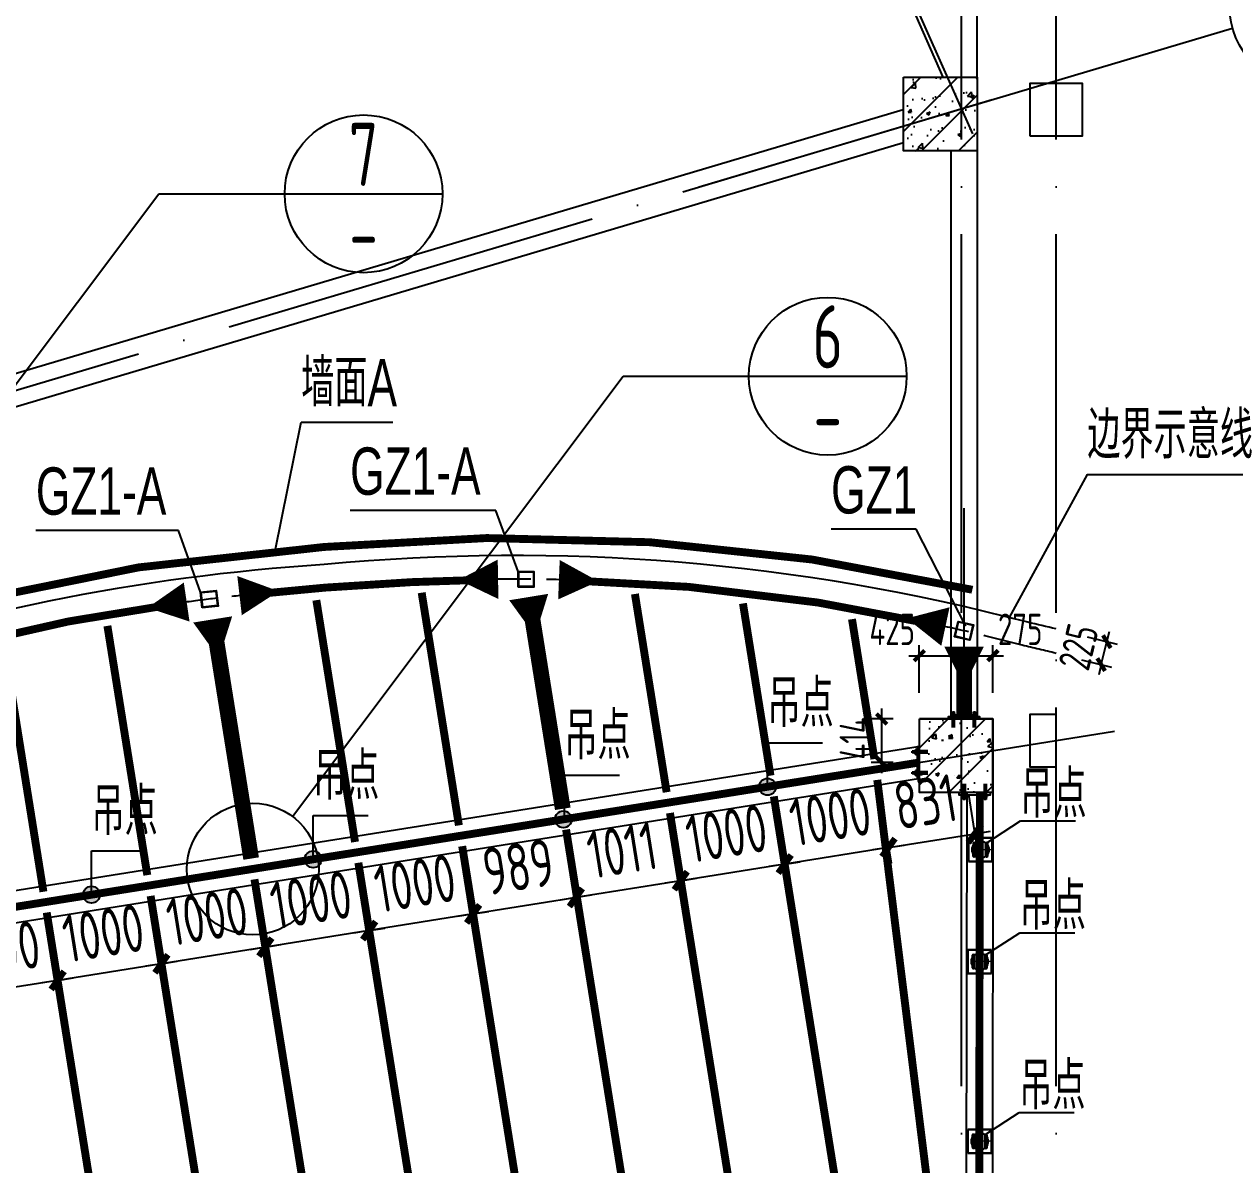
# Model space of a CAD drawing. Extents: x -803796 to -501762, y -1479216 to -846035.
# Drawn here: x -564683 to -553174, y -879300 to -868453 of the extents above; entities that cross this region are included whole.
import ezdxf
from ezdxf.enums import TextEntityAlignment as Align

# ---------------------------------------------------------------- set-up
doc = ezdxf.new("R2010")
doc.units = 0
doc.header["$LTSCALE"] = 1500
for name, pattern in [('5102-12$0$5102-12$0$5102-12$0$DASH', [0.35, 0.25, -0.1]), ('CENTER', [2, 1.25, -0.25, 0.25, -0.25]), ('DASH', [0.35, 0.25, -0.1]), ('XREF-GRID-04区$0$ACAD_ISO04W100', [30, 24, -3, 0, -3])]:
    doc.linetypes.add(name, pattern=pattern)
doc.layers.get('0').update_dxf_attribs({"linetype": 'CONTINUOUS'})
doc.layers.get('Defpoints').update_dxf_attribs({"linetype": 'CONTINUOUS'})
for name, color, linetype in [('A-COL', 1, 'CONTINUOUS'), ('AR-INT DECO', 140, 'CONTINUOUS'), ('C18', 4, 'CENTER'), ('COLU_TEXT', 7, 'CONTINUOUS'), ('COLUMN', 1, 'CONTINUOUS'), ('DIM', 3, 'CONTINUOUS'), ('HATCH', 254, 'CONTINUOUS'), ('L18', 6, 'CONTINUOUS'), ('L25', 7, 'CONTINUOUS'), ('P-WALL-ORIG', 6, 'CONTINUOUS'), ('STPM_RBEAM_SIG', 2, 'CONTINUOUS'), ('STPM_RBEAM_THICK', 3, 'CONTINUOUS'), ('STPM_SBEAM_THICK', 2, 'CONTINUOUS'), ('struc', 161, 'CONTINUOUS'), ('TEXT', 7, 'CONTINUOUS'), ('THIN', 7, 'CONTINUOUS'), ('XREF-GRID-04区$0$A-DOTE', 14, 'XREF-GRID-04区$0$ACAD_ISO04W100'), ('XREF-GRID-04区$0$AXIS', 3, 'CONTINUOUS')]:
    doc.layers.add(name, color=color, linetype=linetype)
doc.layers.add('点画线', color=1, linetype='CENTER', lineweight=13)
doc.layers.add('粗实线', color=7, linetype='CONTINUOUS', lineweight=30)
doc.styles.add('TSSD_Dimension', font='Tssdeng.shx', dxfattribs={"width": 0.7, "bigfont": 'hztxt.shx'})
doc.styles.add('TSSD_Label', font='tj03-romans1.shx', dxfattribs={"width": 0.7, "bigfont": 'hztxt.shx'})
doc.styles.add('TSSD_Num', font='tssdeng.shx', dxfattribs={"width": 0.7, "bigfont": 'hztxt.shx'})
doc.dimstyles.new('TSSD_100_100', dxfattribs={"dimtxt": 300, "dimasz": 100, "dimexe": 100, "dimexo": 250, "dimgap": 100, "dimtad": 1, "dimdec": 0, "dimzin": 0, "dimdsep": 46, "dimtxsty": 'TSSD_Dimension', "dimblk": 'ARCHTICK', "dimblk1": 'ARCHTICK', "dimblk2": 'ARCHTICK', "dimcen": 0, "dimdle": 100, "dimclrt": 7, "dimadec": 0, "dimazin": 0, "dimtfac": 1, "dimtdec": 0, "dimtix": 1, "dimtmove": 2, "dimatfit": 3, "dimfxl": 1, "dimtolj": 1, "dimtzin": 0, "dimarcsym": 0})
doc.dimstyles.new('TSSD_150_150', dxfattribs={"dimtxt": 450, "dimasz": 150, "dimexe": 150, "dimexo": 375, "dimgap": 150, "dimtad": 1, "dimdec": 0, "dimzin": 0, "dimdsep": 46, "dimtxsty": 'TSSD_Dimension', "dimblk": 'ARCHTICK', "dimblk1": 'ARCHTICK', "dimblk2": 'ARCHTICK', "dimcen": 0, "dimdle": 150, "dimclrt": 7, "dimadec": 0, "dimazin": 0, "dimtfac": 1, "dimtdec": 0, "dimtix": 1, "dimtmove": 2, "dimatfit": 3, "dimfxl": 1, "dimtolj": 1, "dimtzin": 0, "dimarcsym": 0})
pattern_1 = [(50, (-446704.6, -1040577.4), (358.6301, -31.37607), [37.5, -412.5]), (355, (-446704.6, -1040577.4), (-69.3757, 376.0961), [30, -330]), (100.4514, (-446674.7, -1040580), (289.2547, 344.7198), [31.8701, -350.57106]), (46.1842, (-446704.6, -1040477.4), (533.6205, -82.7595), [56.25, -618.75]), (96.6356, (-446660.1, -1040484.3), (467.3314, 487.059), [47.8051, -525.8565]), (351.1842, (-446704.6, -1040477.4), (467.331, 487.0593), [45, -495]), (21, (-446654.6, -1040502.4), (298.45353, -201.30945), [37.5, -412.5]), (326, (-446654.6, -1040502.4), (121.65767, 362.575), [30, -330]), (71.4514, (-446629.7, -1040519.18), (420.1113, 161.26525), [31.8701, -350.57106]), (37.5, (-446704.59, -1040577.4), (6.07993, 166.44693), [0, -326, 0, -335, 0, -331.25]), (7.5, (-446704.59, -1040577.4), (131.53477, 197.20586), [0, -191, 0, -318.5, 0, -126.25]), (327.5, (-446816.09, -1040577.4), (266.91122, -11.27744), [0, -125, 0, -390, 0, -517.5]), (317.5, (-446866.09, -1040577.4), (291.59308, 50.0525), [0, -162.5, 0, -259, 0, -367.5]), (45, (-446704.59, -1040577.4), (-176.7767, 176.7767), [])]

# ---------------------------------------------------------------- blocks, each defined once
blk = doc.blocks.new('A$C47E14B26')
at = {"layer": '点画线'}
for p, q in [((358, 912), (358, -1338)), ((1483, -213), (-767, -213))]:
    blk.add_line(p, q, dxfattribs=at)
at = {"layer": '粗实线'}
for p, q in [((-767, 912), (1483, 912)), ((-767, 912), (-767, -1338)), ((-317, -813), (-317, 387)), ((-167, -813), (-167, 387)), ((883, -813), (883, 387)), ((1033, 387), (1033, -813)), ((1483, 912), (1483, -1338)), ((-767, -1338), (1483, -1338))]:
    blk.add_line(p, q, dxfattribs=at)
for centre, start, end in [((-242, 387), 0, 180), ((958, 387), 0, 180), ((-242, -813), 180, 0), ((958, -813), 180, 0)]:
    blk.add_arc(centre, 75, start, end, dxfattribs=at)
blk = doc.blocks.new('gdf')
h = blk.add_hatch(color=4)
edge = h.paths.add_edge_path()
edge.add_arc((75802667.5, 175120681), 80, 0, 360)
at = {"color": 4}
blk.add_circle((75802667.5, 175120681), 80, dxfattribs=at)
blk = doc.blocks.new('_ArchTick')
at = {"color": 0, "linetype": 'ByBlock', "const_width": 0.4}
blk.add_lwpolyline([(-0.5, -0.5), (0.5, 0.5)], dxfattribs=at)
blk = doc.blocks.new('*D29')
at = {"layer": 'Defpoints', "color": 0, "transparency": 16777216}
for p in [(-555764, -875409), (-556584, -875540), (-555645, -876151)]:
    blk.add_point(p, dxfattribs=at)
at = {"layer": 'DIM', "color": 0, "lineweight": -2, "transparency": 16777216}
for p, q in [((-555705, -875779), (-555622, -876300)), ((-556525, -875910), (-556442, -876431)), ((-556466, -876283), (-555645, -876151)), ((-555645, -876151), (-555497, -876128)), ((-556466, -876283), (-556614, -876306))]:
    blk.add_line(p, q, dxfattribs=at)
at = {"layer": 'DIM', "color": 0, "lineweight": -2, "transparency": 16777216, "xscale": 150, "yscale": 150, "zscale": 150}
for p, rotation in [((-555645, -876151), 189.0762450772786), ((-556466, -876283), 9.076245077278617)]:
    blk.add_blockref('_ArchTick', p, dxfattribs=dict(at, rotation=rotation))
at = {"layer": 'DIM', "color": 7, "transparency": 16777216, "insert": (-556115, -875847), "char_height": 450, "attachment_point": 5, "rotation": 9.0762, "style": 'TSSD_Dimension'}
blk.add_mtext('\\A1;831', dxfattribs=at)
blk = doc.blocks.new('*D30')
at = {"layer": 'Defpoints', "color": 0, "transparency": 16777216}
for p in [(-556584, -875540), (-557572, -875698), (-557453, -876440)]:
    blk.add_point(p, dxfattribs=at)
at = {"layer": 'DIM', "color": 0, "lineweight": -2, "transparency": 16777216}
for p, q in [((-556525, -875910), (-556442, -876431)), ((-557513, -876068), (-557429, -876589)), ((-556466, -876283), (-556317, -876259)), ((-556466, -876283), (-557453, -876440)), ((-557453, -876440), (-557601, -876464))]:
    blk.add_line(p, q, dxfattribs=at)
at = {"layer": 'DIM', "color": 0, "lineweight": -2, "transparency": 16777216, "xscale": 150, "yscale": 150, "zscale": 150}
for p, rotation in [((-556466, -876283), 189.0874643093754), ((-557453, -876440), 9.087464309375397)]:
    blk.add_blockref('_ArchTick', p, dxfattribs=dict(at, rotation=rotation))
at = {"layer": 'DIM', "color": 7, "transparency": 16777216, "insert": (-557019, -875991), "char_height": 450, "attachment_point": 5, "rotation": 9.0875, "style": 'TSSD_Dimension'}
blk.add_mtext('\\A1;1000', dxfattribs=at)
blk = doc.blocks.new('*D31')
at = {"layer": 'Defpoints', "color": 0, "transparency": 16777216}
for p in [(-557572, -875698), (-558559, -875856), (-558441, -876598)]:
    blk.add_point(p, dxfattribs=at)
at = {"layer": 'DIM', "color": 0, "lineweight": -2, "transparency": 16777216}
for p, q in [((-557513, -876068), (-557429, -876589)), ((-558500, -876226), (-558417, -876747)), ((-557453, -876440), (-558441, -876598)), ((-557453, -876440), (-557305, -876417)), ((-558441, -876598), (-558589, -876622))]:
    blk.add_line(p, q, dxfattribs=at)
at = {"layer": 'DIM', "color": 0, "lineweight": -2, "transparency": 16777216, "xscale": 150, "yscale": 150, "zscale": 150}
for p, rotation in [((-557453, -876440), 189.0874643103709), ((-558441, -876598), 9.087464310370908)]:
    blk.add_blockref('_ArchTick', p, dxfattribs=dict(at, rotation=rotation))
at = {"layer": 'DIM', "color": 7, "transparency": 16777216, "insert": (-558006, -876149), "char_height": 450, "attachment_point": 5, "rotation": 9.0875, "style": 'TSSD_Dimension'}
blk.add_mtext('\\A1;1000', dxfattribs=at)
blk = doc.blocks.new('*D32')
at = {"layer": 'Defpoints', "color": 0, "transparency": 16777216}
for p in [(-558559, -875856), (-559557, -876015), (-559438, -876758)]:
    blk.add_point(p, dxfattribs=at)
at = {"layer": 'DIM', "color": 0, "lineweight": -2, "transparency": 16777216}
for p, q in [((-558500, -876226), (-558417, -876747)), ((-559498, -876386), (-559415, -876906)), ((-558441, -876598), (-559438, -876758)), ((-558441, -876598), (-558292, -876575)), ((-559438, -876758), (-559586, -876782))]:
    blk.add_line(p, q, dxfattribs=at)
at = {"layer": 'DIM', "color": 0, "lineweight": -2, "transparency": 16777216, "xscale": 150, "yscale": 150, "zscale": 150}
for p, rotation in [((-558441, -876598), 189.0874643103709), ((-559438, -876758), 9.087464310370908)]:
    blk.add_blockref('_ArchTick', p, dxfattribs=dict(at, rotation=rotation))
at = {"layer": 'DIM', "color": 7, "transparency": 16777216, "insert": (-558999, -876308), "char_height": 450, "attachment_point": 5, "rotation": 9.0875, "style": 'TSSD_Dimension'}
blk.add_mtext('\\A1;1011', dxfattribs=at)
blk = doc.blocks.new('*D33')
at = {"layer": 'Defpoints', "color": 0, "transparency": 16777216}
for p in [(-559557, -876015), (-560534, -876171), (-560415, -876914)]:
    blk.add_point(p, dxfattribs=at)
at = {"layer": 'DIM', "color": 0, "lineweight": -2, "transparency": 16777216}
for p, q in [((-559498, -876386), (-559415, -876906)), ((-560475, -876542), (-560392, -877062)), ((-559290, -876734), (-560564, -876938))]:
    blk.add_line(p, q, dxfattribs=at)
at = {"layer": 'DIM', "color": 0, "lineweight": -2, "transparency": 16777216, "xscale": 150, "yscale": 150, "zscale": 150}
for p, rotation in [((-559438, -876758), 9.087464310370848), ((-560415, -876914), 189.0874643103709)]:
    blk.add_blockref('_ArchTick', p, dxfattribs=dict(at, rotation=rotation))
at = {"layer": 'DIM', "color": 7, "transparency": 16777216, "insert": (-559986, -876466), "char_height": 450, "attachment_point": 5, "rotation": 9.0875, "style": 'TSSD_Dimension'}
blk.add_mtext('\\A1;989', dxfattribs=at)
blk = doc.blocks.new('*D34')
at = {"layer": 'Defpoints', "color": 0, "transparency": 16777216}
for p in [(-560534, -876171), (-561522, -876329), (-561403, -877072)]:
    blk.add_point(p, dxfattribs=at)
at = {"layer": 'DIM', "color": 0, "lineweight": -2, "transparency": 16777216}
for p, q in [((-560475, -876542), (-560392, -877062)), ((-561462, -876700), (-561379, -877220)), ((-560415, -876914), (-561403, -877072)), ((-560415, -876914), (-560267, -876891)), ((-561403, -877072), (-561551, -877096))]:
    blk.add_line(p, q, dxfattribs=at)
at = {"layer": 'DIM', "color": 0, "lineweight": -2, "transparency": 16777216, "xscale": 150, "yscale": 150, "zscale": 150}
for p, rotation in [((-560415, -876914), 189.0874643103709), ((-561403, -877072), 9.087464310370908)]:
    blk.add_blockref('_ArchTick', p, dxfattribs=dict(at, rotation=rotation))
at = {"layer": 'DIM', "color": 7, "transparency": 16777216, "insert": (-560968, -876623), "char_height": 450, "attachment_point": 5, "rotation": 9.0875, "style": 'TSSD_Dimension'}
blk.add_mtext('\\A1;1000', dxfattribs=at)
blk = doc.blocks.new('*D35')
at = {"layer": 'Defpoints', "color": 0, "transparency": 16777216}
for p in [(-561522, -876329), (-562509, -876487), (-562390, -877230)]:
    blk.add_point(p, dxfattribs=at)
at = {"layer": 'DIM', "color": 0, "lineweight": -2, "transparency": 16777216}
for p, q in [((-561462, -876700), (-561379, -877220)), ((-562450, -876858), (-562367, -877378)), ((-561403, -877072), (-562390, -877230)), ((-561403, -877072), (-561255, -877049)), ((-562390, -877230), (-562538, -877254))]:
    blk.add_line(p, q, dxfattribs=at)
at = {"layer": 'DIM', "color": 0, "lineweight": -2, "transparency": 16777216, "xscale": 150, "yscale": 150, "zscale": 150}
for p, rotation in [((-561403, -877072), 189.0874643103709), ((-562390, -877230), 9.087464310370908)]:
    blk.add_blockref('_ArchTick', p, dxfattribs=dict(at, rotation=rotation))
at = {"layer": 'DIM', "color": 7, "transparency": 16777216, "insert": (-561956, -876781), "char_height": 450, "attachment_point": 5, "rotation": 9.0875, "style": 'TSSD_Dimension'}
blk.add_mtext('\\A1;1000', dxfattribs=at)
blk = doc.blocks.new('*D36')
at = {"layer": 'Defpoints', "color": 0, "transparency": 16777216}
for p in [(-562509, -876487), (-563497, -876645), (-563378, -877388)]:
    blk.add_point(p, dxfattribs=at)
at = {"layer": 'DIM', "color": 0, "lineweight": -2, "transparency": 16777216}
for p, q in [((-562450, -876858), (-562367, -877378)), ((-563437, -877016), (-563354, -877536)), ((-562390, -877230), (-563378, -877388)), ((-562390, -877230), (-562242, -877206)), ((-563378, -877388), (-563526, -877412))]:
    blk.add_line(p, q, dxfattribs=at)
at = {"layer": 'DIM', "color": 0, "lineweight": -2, "transparency": 16777216, "xscale": 150, "yscale": 150, "zscale": 150}
for p, rotation in [((-562390, -877230), 189.0874643103709), ((-563378, -877388), 9.087464310370908)]:
    blk.add_blockref('_ArchTick', p, dxfattribs=dict(at, rotation=rotation))
at = {"layer": 'DIM', "color": 7, "transparency": 16777216, "insert": (-562943, -876939), "char_height": 450, "attachment_point": 5, "rotation": 9.0875, "style": 'TSSD_Dimension'}
blk.add_mtext('\\A1;1000', dxfattribs=at)
blk = doc.blocks.new('*D37')
at = {"layer": 'Defpoints', "color": 0, "transparency": 16777216}
for p in [(-563497, -876645), (-564484, -876803), (-564365, -877546)]:
    blk.add_point(p, dxfattribs=at)
at = {"layer": 'DIM', "color": 0, "lineweight": -2, "transparency": 16777216}
for p, q in [((-563437, -877016), (-563354, -877536)), ((-564425, -877174), (-564342, -877694)), ((-563378, -877388), (-564365, -877546)), ((-563378, -877388), (-563230, -877364)), ((-564365, -877546), (-564513, -877570))]:
    blk.add_line(p, q, dxfattribs=at)
at = {"layer": 'DIM', "color": 0, "lineweight": -2, "transparency": 16777216, "xscale": 150, "yscale": 150, "zscale": 150}
for p, rotation in [((-563378, -877388), 189.0874643103709), ((-564365, -877546), 9.087464310370908)]:
    blk.add_blockref('_ArchTick', p, dxfattribs=dict(at, rotation=rotation))
at = {"layer": 'DIM', "color": 7, "transparency": 16777216, "insert": (-563931, -877097), "char_height": 450, "attachment_point": 5, "rotation": 9.0875, "style": 'TSSD_Dimension'}
blk.add_mtext('\\A1;1000', dxfattribs=at)
blk = doc.blocks.new('*D38')
at = {"layer": 'Defpoints', "color": 0, "transparency": 16777216}
for p in [(-564484, -876803), (-565471, -876961), (-565353, -877704)]:
    blk.add_point(p, dxfattribs=at)
at = {"layer": 'DIM', "color": 0, "lineweight": -2, "transparency": 16777216}
for p, q in [((-564425, -877174), (-564342, -877694)), ((-565412, -877331), (-565329, -877852)), ((-564365, -877546), (-564217, -877522)), ((-564365, -877546), (-565353, -877704)), ((-565353, -877704), (-565501, -877728))]:
    blk.add_line(p, q, dxfattribs=at)
at = {"layer": 'DIM', "color": 0, "lineweight": -2, "transparency": 16777216, "xscale": 150, "yscale": 150, "zscale": 150}
for p, rotation in [((-564365, -877546), 189.0874643103709), ((-565353, -877704), 9.087464310370908)]:
    blk.add_blockref('_ArchTick', p, dxfattribs=dict(at, rotation=rotation))
at = {"layer": 'DIM', "color": 7, "transparency": 16777216, "insert": (-564918, -877255), "char_height": 450, "attachment_point": 5, "rotation": 9.0875, "style": 'TSSD_Dimension'}
blk.add_mtext('\\A1;1000', dxfattribs=at)
blk = doc.blocks.new('ts_idx')
at = {"color": 0, "linetype": 'ByBlock', "lineweight": -2}
blk.add_line((-0.5, 0), (0.5, 0), dxfattribs=at)
blk.add_circle((0, 0), 0.5, dxfattribs=at)
at = {"color": 0, "linetype": 'ByBlock', "lineweight": -2, "style": 'TSSD_Num', "width": 0.7}
for tag, p in [('1', (0, 0.25)), ('A', (0, -0.25))]:
    blk.add_attdef(tag, text='', height=0.4, dxfattribs=at).set_placement(p, align=Align.MIDDLE_CENTER)
blk = doc.blocks.new('*D568')
at = {"layer": 'Defpoints', "color": 0, "transparency": 16777216}
for p in [(-554819, -874220), (-554390, -874325), (-554873, -874438)]:
    blk.add_point(p, dxfattribs=at)
at = {"layer": 'DIM', "color": 0, "lineweight": -2, "transparency": 16777216}
for p, q in [((-554577, -874279), (-554293, -874349)), ((-554390, -874325), (-554366, -874228)), ((-554444, -874543), (-554390, -874325)), ((-554630, -874498), (-554347, -874567)), ((-554444, -874543), (-554467, -874641))]:
    blk.add_line(p, q, dxfattribs=at)
at = {"layer": 'DIM', "color": 0, "lineweight": -2, "transparency": 16777216, "xscale": 100, "yscale": 100, "zscale": 100}
for p, rotation in [((-554390, -874325), 256.2166339025647), ((-554444, -874543), 76.21663390256472)]:
    blk.add_blockref('_ArchTick', p, dxfattribs=dict(at, rotation=rotation))
at = {"layer": 'DIM', "color": 7, "transparency": 16777216, "insert": (-554660, -874375), "char_height": 300, "attachment_point": 5, "rotation": 76.2166, "style": 'TSSD_Dimension'}
blk.add_mtext('\\A1;225', dxfattribs=at)
blk = doc.blocks.new('*D569')
at = {"layer": 'Defpoints', "color": 0, "transparency": 16777216}
for p in [(-555473, -874458), (-555748, -875060), (-555473, -875060)]:
    blk.add_point(p, dxfattribs=at)
at = {"layer": 'DIM', "color": 0, "lineweight": -2, "transparency": 16777216}
for p, q in [((-555748, -874810), (-555748, -874358)), ((-555473, -874810), (-555473, -874358)), ((-555848, -874458), (-555373, -874458))]:
    blk.add_line(p, q, dxfattribs=at)
at = {"layer": 'DIM', "color": 0, "lineweight": -2, "transparency": 16777216, "xscale": 100, "yscale": 100, "zscale": 100, "rotation": 180}
blk.add_blockref('_ArchTick', (-555748, -874458), dxfattribs=at)
at = {"layer": 'DIM', "color": 0, "lineweight": -2, "transparency": 16777216, "xscale": 100, "yscale": 100, "zscale": 100}
blk.add_blockref('_ArchTick', (-555473, -874458), dxfattribs=at)
at = {"layer": 'DIM', "color": 7, "transparency": 16777216, "insert": (-555214, -874208), "char_height": 300, "attachment_point": 5, "style": 'TSSD_Dimension'}
blk.add_mtext('\\A1;275', dxfattribs=at)
blk = doc.blocks.new('*D570')
at = {"layer": 'Defpoints', "color": 0, "transparency": 16777216}
for p in [(-555748, -874458), (-556173, -875060), (-555748, -875060)]:
    blk.add_point(p, dxfattribs=at)
at = {"layer": 'DIM', "color": 0, "lineweight": -2, "transparency": 16777216}
for p, q in [((-556173, -874810), (-556173, -874358)), ((-555748, -874810), (-555748, -874358)), ((-556273, -874458), (-555648, -874458))]:
    blk.add_line(p, q, dxfattribs=at)
at = {"layer": 'DIM', "color": 0, "lineweight": -2, "transparency": 16777216, "xscale": 100, "yscale": 100, "zscale": 100, "rotation": 180}
blk.add_blockref('_ArchTick', (-556173, -874458), dxfattribs=at)
at = {"layer": 'DIM', "color": 0, "lineweight": -2, "transparency": 16777216, "xscale": 100, "yscale": 100, "zscale": 100}
blk.add_blockref('_ArchTick', (-555748, -874458), dxfattribs=at)
at = {"layer": 'DIM', "color": 7, "transparency": 16777216, "insert": (-556431, -874208), "char_height": 300, "attachment_point": 5, "style": 'TSSD_Dimension'}
blk.add_mtext('\\A1;425', dxfattribs=at)
blk = doc.blocks.new('*D571')
at = {"layer": 'Defpoints', "color": 0, "transparency": 16777216}
for p in [(-556173, -875060), (-556531, -875474), (-556173, -875474)]:
    blk.add_point(p, dxfattribs=at)
at = {"layer": 'DIM', "color": 0, "lineweight": -2, "transparency": 16777216}
for p, q in [((-556531, -874960), (-556531, -875574)), ((-556423, -875060), (-556631, -875060)), ((-556423, -875474), (-556631, -875474))]:
    blk.add_line(p, q, dxfattribs=at)
at = {"layer": 'DIM', "color": 0, "lineweight": -2, "transparency": 16777216, "xscale": 100, "yscale": 100, "zscale": 100}
for p, rotation in [((-556531, -875060), 90), ((-556531, -875474), 270)]:
    blk.add_blockref('_ArchTick', p, dxfattribs=dict(at, rotation=rotation))
at = {"layer": 'DIM', "color": 7, "transparency": 16777216, "insert": (-556781, -875245), "char_height": 300, "attachment_point": 5, "rotation": 90, "style": 'TSSD_Dimension'}
blk.add_mtext('\\A1;414', dxfattribs=at)
blk = doc.blocks.new('LMM12A')
at = {"layer": 'L18'}
for p, q in [((0, 7.8), (0, -7.8)), ((9.8, 10.4), (1, 10.4)), ((9.8, 5.2), (1, 5.2)), ((10.8, 7.8), (10.8, -7.8)), ((9.8, -5.2), (1, -5.2)), ((9.8, -10.4), (1, -10.4))]:
    blk.add_line(p, q, dxfattribs=at)
for centre, radius, start, end in [((3.7, 7.8), 3.74, 136, 224), ((13.4, 0), 13.4, 157.15841, 202.84159), ((7.1, 7.8), 3.74, 316, 44), ((-2.6, 0), 13.4, 337.15841, 22.84159), ((3.7, -7.8), 3.74, 136, 224), ((7.1, -7.8), 3.74, 316, 44)]:
    blk.add_arc(centre, radius, start, end, dxfattribs=at)
blk = doc.blocks.new('A$C40232FC0')
blk.add_lwpolyline([(0, 82), (300, 82), (300, 102), (0, 102)], close=True)
at = {"layer": 'C18'}
for p, q in [((50, 0), (50, 145)), ((250, 0), (250, 145))]:
    blk.add_line(p, q, dxfattribs=at)
at = {"layer": 'L18'}
for p, q in [((41, 127), (41, 149)), ((41, 149), (59, 149)), ((45, 128), (45, 149)), ((55, 128), (55, 149)), ((59, 127), (59, 149)), ((241, 127), (241, 149)), ((241, 149), (259, 149)), ((245, 128), (245, 149)), ((255, 128), (255, 149)), ((259, 127), (259, 149)), ((39, 0), (39, 102)), ((43, 0), (43, 102)), ((57, 0), (57, 102)), ((60, 0), (60, 102)), ((239, 0), (239, 102)), ((243, 0), (243, 102)), ((257, 0), (257, 102)), ((260, 0), (260, 102))]:
    blk.add_line(p, q, dxfattribs=at)
at = {"layer": 'L25'}
for p, q in [((17, 102), (17, 110)), ((17, 110), (83, 110)), ((83, 102), (17, 102)), ((83, 110), (83, 102)), ((217, 102), (217, 110)), ((217, 110), (283, 110)), ((283, 102), (217, 102)), ((283, 110), (283, 102))]:
    blk.add_line(p, q, dxfattribs=at)
at = {"layer": 'L18', "extrusion": (0, 0, -1), "xscale": 1.666666666686069, "yscale": 1.666666666686069, "zscale": -1.666666666666666, "rotation": 90}
for p in [(-50, 110), (-250, 110)]:
    blk.add_blockref('LMM12A', p, dxfattribs=at)

msp = doc.modelspace()

# ---------------------------------------------------------------- hatches: boundary and pattern name
at = {"layer": 'HATCH'}
h = msp.add_hatch(dxfattribs=at)
h.set_pattern_fill('ARMORED', color=256, scale=50, style=0)
h.set_pattern_definition(pattern_1)
h.paths.add_polyline_path([(-556322.5, -868957.7), (-555622.5, -868957.7), (-555622.5, -869657.7), (-556322.5, -869657.7)])
h = msp.add_hatch(dxfattribs=at)
h.set_pattern_fill('ARMORED', color=256, scale=50, style=0)
h.set_pattern_definition(pattern_1)
h.paths.add_polyline_path([(-556172.5, -875060), (-555472.5, -875060), (-555472.5, -875760), (-556172.5, -875760)])

# ---------------------------------------------------------------- linework, layer by layer
at = {"elevation": -6.2}
for points in [[(-555747.5, -874372.3), (-555747.5, -873054.9)], [(-555472.5, -875760), (-555472.5, -875060)]]:
    msp.add_lwpolyline(points, dxfattribs=at)
for points in [[(-559986.8, -873806.4), (-559986.8, -873656.4), (-559836.8, -873656.4), (-559836.8, -873806.4)], [(-559981.8, -873801.4), (-559981.8, -873661.4), (-559841.8, -873661.4), (-559841.8, -873801.4)], [(-562989.4, -874002.8), (-563005.3, -873853.7), (-562856.2, -873837.8), (-562840.2, -873986.9)], [(-562984.9, -873997.3), (-562999.8, -873858.1), (-562860.6, -873843.3), (-562845.7, -873982.5)], [(-555837.6, -874277.8), (-555803.5, -874131.7), (-555657.5, -874165.8), (-555691.5, -874311.9)], [(-555831.6, -874274), (-555799.8, -874137.7), (-555663.5, -874169.5), (-555695.3, -874305.9)]]:
    msp.add_lwpolyline(points, close=True, dxfattribs=at)
at = {"layer": 'A-COL', "elevation": -6.2}
msp.add_lwpolyline([(-555122.5, -869516.2), (-554622.5, -869516.2), (-554622.5, -869016.2), (-555122.5, -869016.2)], close=True, dxfattribs=at)
msp.add_lwpolyline([(-554872.5, -875016.2), (-555122.5, -875016.2), (-555122.5, -875516.2), (-554872.5, -875516.2)], dxfattribs=at)
at = {"layer": 'AR-INT DECO'}
msp.add_circle((-562509.1, -876487.4, -6.2), 626.3, dxfattribs=at)
at = {"layer": 'COLU_TEXT'}
msp.add_line((-555472.5, -875060, -6.2), (-556172.5, -875060, -6.2), dxfattribs=at)
at = {"layer": 'COLUMN', "elevation": -6.2}
for points in [[(-556322.5, -868957.7), (-555622.5, -868957.7), (-555622.5, -869657.7), (-556322.5, -869657.7), (-556322.5, -868957.7)], [(-556172.5, -875060), (-555472.5, -875060), (-555472.5, -875760), (-556172.5, -875760), (-556172.5, -875060)]]:
    msp.add_lwpolyline(points, close=True, dxfattribs=at)
at = {"layer": 'P-WALL-ORIG', "color": 1, "elevation": -6.2}
msp.add_lwpolyline([(-555315.3, -874095.5), (-554575.4, -872733.7), (-552751.7, -872733.7)], dxfattribs=at)
msp.add_lwpolyline([(-554872.5, -874204.1, 0.0046316), (-555142.5, -874140.3, 0.0886314), (-561831.3, -873592.2, 0.0678104), (-566997.4, -874639.4, 0.0964267), (-570636, -876941.4, 0.1060532), (-573252.2, -882057.7)], format="xyb", dxfattribs=at)
at = {"layer": 'P-WALL-ORIG', "color": 1, "linetype": 'DASH', "elevation": -6.2}
msp.add_lwpolyline([(-554872.5, -874435.9, 0.0056386), (-555196.1, -874358.9, 0.0887313), (-561813.4, -873816.5, 0.0678016), (-566919.5, -874850.5, 0.0959977), (-570470.9, -877095, 0.1057771), (-573034.8, -882115.8, 0.1057771)], format="xyb", dxfattribs=at)
at = {"layer": 'STPM_RBEAM_SIG', "elevation": -6.2}
for points in [[(-560177.7, -873731.8, 375, 0, 0), (-560552.7, -873738.2, 375, 0, 0)], [(-559599, -873735.8, 375, 0, 0), (-559224.3, -873750.7, 375, 0, 0)], [(-562635.4, -873887.2, 375, 0, 0), (-562262.8, -873844.8, 375, 0, 0)], [(-559886.5, -873900.6, 375, 0, 0), (-559825.7, -874270.7, 375, 0, 0)], [(-563138.2, -873948, 375, 0, 0), (-563509.3, -874002.3, 375, 0, 0)], [(-562890.7, -874113.3, 375, 0, 0), (-562831.5, -874483.6, 375, 0, 0)], [(-555924.7, -874181.4, 375, 0, 0), (-556291.4, -874103, 375, 0, 0)], [(-555747.5, -874372.3, 375, 0, 0), (-555747.5, -874747.3, 375, 0, 0)]]:
    msp.add_lwpolyline(points, format="xyseb", dxfattribs=at)
at = {"layer": 'STPM_RBEAM_THICK', "color": 5, "const_width": 150, "elevation": -6.2}
for points in [[(-559884.8, -873900.4), (-559562.6, -875914.2)], [(-562888.8, -874113.3), (-562525.1, -876387.5)], [(-555747.5, -875040), (-555747.5, -874372.3)]]:
    msp.add_lwpolyline(points, dxfattribs=at)
at = {"layer": 'STPM_SBEAM_THICK', "color": 5, "linetype": '5102-12$0$5102-12$0$5102-12$0$DASH', "const_width": 75, "elevation": -6.2}
msp.add_lwpolyline([(-561827.6, -873424, 0.0678104), (-567046.7, -874481.9)], format="xyb", dxfattribs=at)
at = {"layer": 'STPM_SBEAM_THICK', "color": 5, "linetype": '5102-12$0$5102-12$0$5102-12$0$DASH', "const_width": 75}
msp.add_lwpolyline([(-555668.8, -873831.3, 0.0806383), (-561833.7, -873424.5)], format="xyb", dxfattribs=at)
at = {"layer": 'STPM_SBEAM_THICK', "color": 5, "const_width": 75, "elevation": -6.2}
for points in [[(-562635.4, -873887.2, -0.0227487), (-560177.7, -873731.8, 113.1660308)], [(-559599, -873735.8, -0.0491961), (-555924.7, -874181.4, 0.1099414)], [(-566464.5, -874698.3, -0.0442602), (-563138.2, -873948, -0.0668003)]]:
    msp.add_lwpolyline(points, format="xyb", dxfattribs=at)
for points in [[(-560904.1, -873859.1), (-560550.1, -876072)], [(-558876.7, -873871.4), (-558575.2, -875756.5)], [(-561905.4, -873930.4), (-561537.6, -876229.7)], [(-557849.6, -873961.5), (-557587.7, -875598.7)], [(-556813, -874110.7), (-556600.2, -875441)], [(-563891.7, -874174.7), (-563512.6, -876545.2)], [(-564872.5, -874374.1), (-564500, -876703)], [(-556172.5, -875473.9), (-566459.2, -877117.2)], [(-556572.8, -875639.1), (-555908.2, -880992.5)], [(-557556.1, -875796.2), (-556686.3, -881234)], [(-555605.5, -880720.4), (-555597.4, -875759.8)], [(-558543.6, -875954), (-557694.6, -881261.8)], [(-559531.1, -876111.7), (-558710.6, -881241)], [(-560518.5, -876269.5), (-559711.1, -881317.3)], [(-561506, -876427.2), (-560719.4, -881345)], [(-562493.5, -876585), (-561735.4, -881324.3)], [(-563481, -876742.7), (-562736, -881400.5)], [(-564468.5, -876900.5), (-563744.2, -881428.3)]]:
    msp.add_lwpolyline(points, dxfattribs=at)
at = {"layer": 'struc', "linetype": 'ByBlock'}
for p, q in [((-555622.5, -868957.7, -6.2), (-555622.5, -863566.2, -6.2)), ((-558129.5, -863982.8, -6.2), (-555950.1, -868957.7, -6.2)), ((-556327.2, -869266.2, -6.2), (-566929.4, -872422.1, -6.2)), ((-566841.7, -872709, -6.2), (-556322.5, -869577.9, -6.2)), ((-555872.5, -869657.7, -6.2), (-555872.5, -875060, -6.2)), ((-555622.5, -869657.7, -6.2), (-555622.5, -875060, -6.2)), ((-556164.6, -875320.8, -6.2), (-566335.2, -876945.5, -6.2)), ((-566287.8, -877241.7, -6.2), (-556180.4, -875627.1, -6.2)), ((-555722.5, -875759.6, -6.2), (-555730.9, -881000.4, -6.2)), ((-555472.5, -875760, -6.2), (-555480.9, -881000.8, -6.2))]:
    msp.add_line(p, q, dxfattribs=at)
at = {"layer": 'TEXT'}
for p, q in [((-562296.1, -873459.9, -6.2), (-562049, -872237.2, -6.2)), ((-562049, -872237.2, -6.2), (-561179, -872237.2, -6.2)), ((-560199, -873078.2, -6.2), (-561584.2, -873078.2, -6.2)), ((-559986.8, -873656.4, -6.2), (-560199, -873078.2, -6.2)), ((-563215.1, -873267.8, -6.2), (-564571.6, -873267.8, -6.2)), ((-563005.3, -873853.7, -6.2), (-563215.1, -873267.8, -6.2)), ((-556201.7, -873256.1, -6.2), (-557011.7, -873256.1, -6.2)), ((-555730.3, -874176.3, -6.2), (-556201.7, -873256.1, -6.2)), ((-557616.9, -875704.7, -6.2), (-557616.9, -875286.4, -6.2)), ((-557616.9, -875286.4, -6.2), (-557093.6, -875286.4, -6.2)), ((-559547, -876012.1, -6.2), (-559547, -875593.8, -6.2)), ((-559547, -875593.8, -6.2), (-559023.6, -875593.8, -6.2)), ((-555472.5, -875760, -6.2), (-555722.5, -875759.6, -6.2)), ((-561936.4, -876394.7, -6.2), (-561936.4, -875976.5, -6.2)), ((-561936.4, -875976.5, -6.2), (-561413.1, -875976.5, -6.2)), ((-555540.9, -876243.2, -6.2), (-555212.1, -876029.2, -6.2)), ((-555212.1, -876029.2, -6.2), (-554688.7, -876029.2, -6.2)), ((-564042.8, -876731.2, -6.2), (-564042.8, -876312.9, -6.2)), ((-564042.8, -876312.9, -6.2), (-563519.5, -876312.9, -6.2)), ((-555547.4, -877307.2, -6.2), (-555218.6, -877093.2, -6.2)), ((-555218.6, -877093.2, -6.2), (-554695.2, -877093.2, -6.2)), ((-555551.7, -879016.2, -6.2), (-555222.9, -878802.2, -6.2)), ((-555222.9, -878802.2, -6.2), (-554699.5, -878802.2, -6.2))]:
    msp.add_line(p, q, dxfattribs=at)
at = {"layer": 'THIN'}
for p, q in [((-566611.3, -874338.8), (-563401.9, -870065.9)), ((-563401.9, -870065.9), (-562206.4, -870065.9)), ((-562132.9, -875986.6), (-558988.9, -871800.5)), ((-558988.9, -871800.5), (-557793.4, -871800.5))]:
    msp.add_line(p, q, dxfattribs=at)
at = {"layer": 'XREF-GRID-04区$0$A-DOTE', "ltscale": 0.1}
for p, q in [((-555772.5, -887550.5, -6.2), (-555772.5, -853066.2, -6.2)), ((-554872.5, -887550.5, -6.2), (-554872.5, -853066.2, -6.2)), ((-562118.9, -855054.5, -6.2), (-555665.8, -869496.5, -6.2)), ((-579985.1, -876464.8, -6.2), (-555480.1, -869170.6, -6.2)), ((-579367.1, -879179.2, -6.2), (-554317.1, -875177.5, -6.2))]:
    msp.add_line(p, q, dxfattribs=at)
at = {"layer": 'XREF-GRID-04区$0$AXIS'}
msp.add_line((-558266.2, -869999.9, -6.2), (-553195.5, -868490.6, -6.2), dxfattribs=at)
msp.add_circle((-552425.9, -868272.2, -6.2), 800, dxfattribs=at)

# ---------------------------------------------------------------- block references
for p, rotation in [((-555897.5, -875142.1), 8.4102430916e-06), ((-556090.5, -875623.9, -6.2), 89.99999999516814), ((-555497.5, -875678, -6.2), 179.9986059521696)]:
    msp.add_blockref('A$C40232FC0', p, dxfattribs=dict(rotation=rotation))
at = {"layer": 'AR-INT DECO'}
for p in [(-76360284.4, -175996385.7, -6.2), (-76362224.7, -175996695.6, -6.2), (-76358259.4, -175996984.1, -6.2), (-76364603.9, -175997075.7, -6.2), (-76366710.3, -175997412.2, -6.2), (-76358265.9, -175998048.1, -6.2), (-76358265.9, -175999757.1, -6.2)]:
    msp.add_blockref('gdf', p, dxfattribs=at)
at = {"layer": 'TEXT', "xscale": 0.1, "yscale": 0.1, "zscale": 0.1, "rotation": 359.9085405400472}
for p in [(-555627.8, -876281.7, -6.2), (-555634.3, -877345.7, -6.2), (-555634.3, -879054.7, -6.2)]:
    msp.add_blockref('A$C47E14B26', p, dxfattribs=at)
at = {"layer": 'THIN'}
ref = msp.add_blockref('ts_idx', (-561456.4, -870065.9), dxfattribs=dict(at, xscale=1500, yscale=1500, zscale=1500))
ref.add_attrib('6', '7', dxfattribs={"height": 600, "style": 'TSSD_Num', "width": 0.7}).set_placement((-561456.4, -869690.9), align=Align.MIDDLE_CENTER)
ref.add_attrib('-', '-', dxfattribs={"height": 600, "style": 'TSSD_Num', "width": 0.7}).set_placement((-561456.4, -870440.9), align=Align.MIDDLE_CENTER)
ref = msp.add_blockref('ts_idx', (-557043.4, -871800.5), dxfattribs=dict(at, xscale=1500, yscale=1500, zscale=1500))
ref.add_attrib('6', '6', dxfattribs={"height": 600, "style": 'TSSD_Num', "width": 0.7}).set_placement((-557043.4, -871425.5), align=Align.MIDDLE_CENTER)
ref.add_attrib('-', '-', dxfattribs={"height": 600, "style": 'TSSD_Num', "width": 0.7}).set_placement((-557043.4, -872175.5), align=Align.MIDDLE_CENTER)

# ---------------------------------------------------------------- texts
at = {"layer": 'P-WALL-ORIG', "color": 1, "style": 'TSSD_Label', "width": 0.7}
msp.add_text('边界示意线', height=450, dxfattribs=at).set_placement((-554575.4, -872583.7, -6.2))
at = {"layer": 'TEXT', "style": 'TSSD_Label', "width": 0.7}
for s, p in [('墙面A', (-562049, -872087.2, -6.2)), ('GZ1-A', (-561584.2, -872928.2, -6.2)), ('GZ1-A', (-564571.6, -873117.8, -6.2)), ('GZ1', (-557011.7, -873106.1, -6.2)), ('吊点', (-557616.9, -875136.4, -6.2)), ('吊点', (-559547, -875443.8, -6.2)), ('吊点', (-561936.4, -875826.5, -6.2)), ('吊点', (-555212.1, -875999.1, -6.2)), ('吊点', (-564042.8, -876162.9, -6.2)), ('吊点', (-555218.6, -877063.1, -6.2)), ('吊点', (-555222.9, -878772.1, -6.2))]:
    msp.add_text(s, height=450, dxfattribs=at).set_placement(p)

# ---------------------------------------------------------------- dimensions: what is measured, and where the dimension line sits
at = {"layer": 'DIM'}
for base, p1, p2, angle, picture, middle in [((-555747.5, -874457.6), (-556172.5, -875060), (-555747.5, -875060), 360, '*D570', (-556430.6, -874207.6)), ((-555472.5, -874457.6), (-555747.5, -875060), (-555472.5, -875060), 360, '*D569', (-555214.5, -874207.6)), ((-556531.1, -875473.9), (-556172.5, -875060), (-556172.5, -875473.9), 270, '*D571', (-556781.1, -875245.2))]:
    dim = msp.add_linear_dim(base=base, p1=p1, p2=p2, angle=angle, dimstyle='TSSD_100_100', dxfattribs=at)
    dim.commit()
    dim.dimension.update_dxf_attribs({"geometry": picture, "text_midpoint": middle, "dimtype": 161})
for p1, p2, distance, dimstyle, picture, middle in [((-554873.1, -874438.1), (-554819.5, -874219.6), -442.1, 'TSSD_100_100', '*D568', (-554659.7, -874374.6)), ((-556584.4, -875539.7, -6.2), (-555763.8, -875408.6, -6.2), -752.2, 'TSSD_150_150', '*D29', (-556114.6, -875846.7, -6.2)), ((-556584.4, -875539.7, -6.2), (-557571.9, -875697.7, -6.2), 752.2, 'TSSD_150_150', '*D30', (-557018.6, -875991.2, -6.2))]:
    dim = msp.add_aligned_dim(p1=p1, p2=p2, distance=distance, dimstyle=dimstyle, dxfattribs=at)
    dim.commit()
    dim.dimension.update_dxf_attribs({"geometry": picture, "text_midpoint": middle})
for base, p1, p2, picture, middle in [((-558440.5, -876598.4, -6.2), (-557571.9, -875697.7, -6.2), (-558559.3, -875855.6, -6.2), '*D31', (-558006, -876149.1, -6.2)), ((-559438.3354, -876758.0097, -6.2049), (-558559.3126, -875855.6047, -6.2049), (-559557.1463, -876015.2078, -6.2049), '*D32', (-558998.6468, -876307.915, -6.2049)), ((-560415.3985, -876914.2906, -6.2049), (-559557.1463, -876015.2078, -6.2049), (-560534.2094, -876171.4887, -6.2049), '*D33', (-559986.0952, -876465.857, -6.2049)), ((-561402.8, -877072.2, -6.2), (-560534.2, -876171.5, -6.2), (-561521.7, -876329.4, -6.2), '*D34', (-560968.4, -876623, -6.2)), ((-562390.3, -877230.2, -6.2), (-561521.7, -876329.4, -6.2), (-562509.1, -876487.4, -6.2), '*D35', (-561955.8, -876780.9, -6.2)), ((-563377.7, -877388.1, -6.2), (-562509.1, -876487.4, -6.2), (-563496.6, -876645.3, -6.2), '*D36', (-562943.2, -876938.9, -6.2)), ((-564365.2, -877546.1, -6.2), (-563496.6, -876645.3, -6.2), (-564484, -876803.3, -6.2), '*D37', (-563930.7, -877096.8, -6.2)), ((-565352.6, -877704, -6.2), (-564484, -876803.3, -6.2), (-565471.5, -876961.2, -6.2), '*D38', (-564918.1, -877254.7, -6.2))]:
    dim = msp.add_linear_dim(base=base, p1=p1, p2=p2, angle=9.08746, dimstyle='TSSD_150_150', dxfattribs=at)
    dim.commit()
    dim.dimension.update_dxf_attribs({"geometry": picture, "text_midpoint": middle})

doc.saveas('drawing.dxf')
